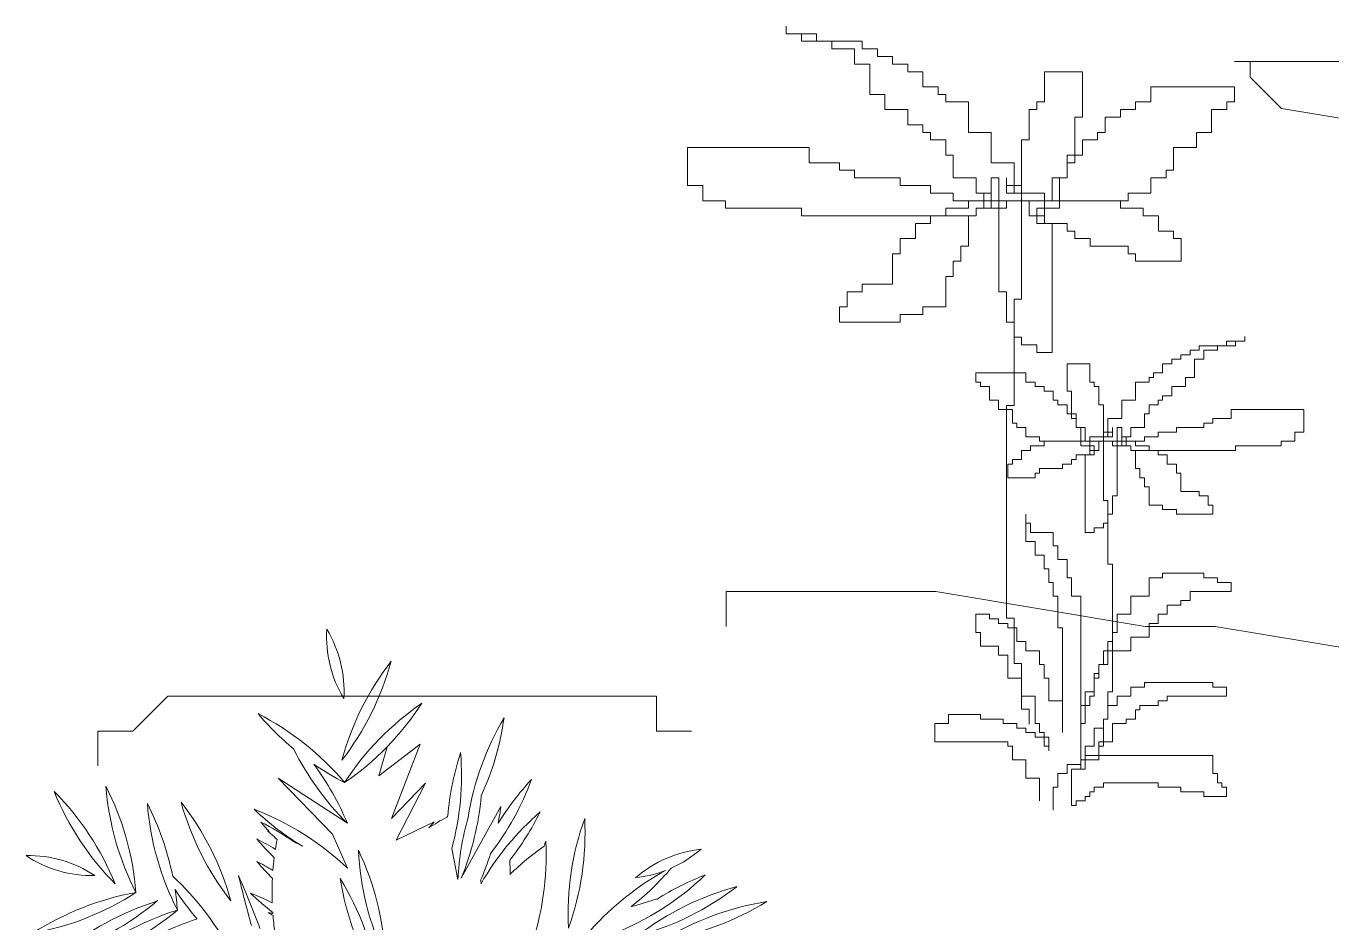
# Model space of a CAD drawing. Header units: millimetres. Extents: x -37049 to 129367, y 25385 to 90033.
# Drawn here: x 21835 to 22648, y 47896 to 48455 of the extents above; entities that cross this region are included whole.
import ezdxf

# ---------------------------------------------------------------- set-up
doc = ezdxf.new("R2010")
doc.units = ezdxf.units.MM
doc.header["$MEASUREMENT"] = 0
doc.layers.add('NCAY', color=3, linetype='Continuous', lineweight=13)
doc.layers.add('NTHAY1', color=61, linetype='Continuous', lineweight=25)

# ---------------------------------------------------------------- blocks, each defined once
blk = doc.blocks.new('A$C65481140')
at = {"layer": 'NCAY', "color": 7}
for p, q in [((857.1, 1259), (857.1, 1268.4)), ((857.1, 1268.4), (857.1, 1259)), ((894.9, 1259), (857.1, 1259)), ((857.1, 1259), (876, 1259)), ((876, 1259), (876, 1249.5)), ((894.9, 1249.5), (894.9, 1259)), ((876, 1249.5), (913.9, 1249.5)), ((951.7, 1249.5), (894.9, 1249.5)), ((913.9, 1249.5), (913.9, 1240.1)), ((913.9, 1240.1), (942.2, 1240.1)), ((942.2, 1240.1), (942.2, 1221.2)), ((951.7, 1240.1), (951.7, 1249.5)), ((970.6, 1240.1), (951.7, 1240.1)), ((970.6, 1230.6), (970.6, 1240.1)), ((942.2, 1221.2), (961.2, 1221.2)), ((961.2, 1221.2), (961.2, 1183.4)), ((989.5, 1230.6), (970.6, 1230.6)), ((989.5, 1221.2), (989.5, 1230.6)), ((1008.5, 1221.2), (989.5, 1221.2)), ((1008.5, 1211.7), (1008.5, 1221.2)), ((1610.4, 1224.5), (1415.4, 1224.5)), ((1415.4, 1224.5), (1434.9, 1224.5)), ((1434.9, 1224.5), (1434.9, 1205)), ((1027.4, 1211.7), (1008.5, 1211.7)), ((1027.4, 1192.9), (1027.4, 1211.7)), ((1226, 1211.7), (1178.7, 1211.7)), ((1178.7, 1211.7), (1178.7, 1174)), ((1226, 1155.1), (1226, 1211.7)), ((1434.9, 1205), (1473.9, 1166)), ((1046.3, 1192.9), (1027.4, 1192.9)), ((1046.3, 1183.4), (1046.3, 1192.9)), ((1311.1, 1192.9), (1311.1, 1174)), ((1415.2, 1192.9), (1311.1, 1192.9)), ((1415.2, 1174), (1415.2, 1192.9)), ((961.2, 1183.4), (980.1, 1183.4)), ((980.1, 1183.4), (980.1, 1164.5)), ((1055.8, 1183.4), (1046.3, 1183.4)), ((1055.8, 1174), (1055.8, 1183.4)), ((1084.1, 1174), (1055.8, 1174)), ((1084.1, 1136.2), (1084.1, 1174)), ((1178.7, 1174), (1169.3, 1174)), ((1169.3, 1174), (1169.3, 1164.5)), ((1311.1, 1174), (1292.2, 1174)), ((1292.2, 1174), (1292.2, 1164.5)), ((1405.7, 1164.5), (1405.7, 1174)), ((1405.7, 1174), (1415.2, 1174)), ((980.1, 1164.5), (1008.5, 1164.5)), ((1008.5, 1164.5), (1008.5, 1145.6)), ((1169.3, 1164.5), (1159.8, 1164.5)), ((1159.8, 1164.5), (1159.8, 1126.7)), ((1216.6, 1098.4), (1216.6, 1155.1)), ((1216.6, 1155.1), (1226, 1155.1)), ((1273.3, 1155.1), (1254.4, 1155.1)), ((1254.4, 1155.1), (1254.4, 1136.2)), ((1292.2, 1164.5), (1273.3, 1164.5)), ((1273.3, 1164.5), (1273.3, 1155.1)), ((1386.8, 1136.2), (1386.8, 1164.5)), ((1386.8, 1164.5), (1405.7, 1164.5)), ((1473.9, 1166), (1590.9, 1146.5)), ((1008.5, 1145.6), (1027.4, 1145.6)), ((1027.4, 1145.6), (1027.4, 1136.2)), ((1027.4, 1136.2), (1036.8, 1136.2)), ((1036.8, 1136.2), (1036.8, 1126.7)), ((1036.8, 1126.7), (1055.8, 1126.7)), ((1055.8, 1126.7), (1055.8, 1107.8)), ((1112.5, 1136.2), (1084.1, 1136.2)), ((1112.5, 1098.4), (1112.5, 1136.2)), ((1159.8, 1126.7), (1150.3, 1126.7)), ((1150.3, 1126.7), (1150.3, 928.3)), ((1244.9, 1126.7), (1226, 1126.7)), ((1226, 1126.7), (1226, 1107.8)), ((1254.4, 1136.2), (1244.9, 1136.2)), ((1244.9, 1136.2), (1244.9, 1126.7)), ((1367.9, 1117.3), (1367.9, 1136.2)), ((1367.9, 1136.2), (1386.8, 1136.2)), ((885.5, 1117.3), (734.1, 1117.3)), ((734.1, 1117.3), (734.1, 1070)), ((885.5, 1098.4), (885.5, 1117.3)), ((1055.8, 1107.8), (1065.2, 1107.8)), ((1065.2, 1107.8), (1065.2, 1079.5)), ((1226, 1107.8), (1207.1, 1107.8)), ((1207.1, 1107.8), (1207.1, 1079.5)), ((1339.5, 1088.9), (1339.5, 1117.3)), ((1339.5, 1117.3), (1367.9, 1117.3)), ((923.3, 1098.4), (885.5, 1098.4)), ((923.3, 1088.9), (923.3, 1098.4)), ((1140.9, 1098.4), (1112.5, 1098.4)), ((1140.9, 1060.6), (1140.9, 1098.4)), ((1207.1, 1079.5), (1207.1, 1098.4)), ((1207.1, 1098.4), (1216.6, 1098.4)), ((942.2, 1088.9), (923.3, 1088.9)), ((942.2, 1079.5), (942.2, 1088.9)), ((999, 1079.5), (942.2, 1079.5)), ((999, 1070), (999, 1079.5)), ((1065.2, 1079.5), (1093.6, 1079.5)), ((1093.6, 1079.5), (1093.6, 1060.6)), ((1112.5, 1060.6), (1112.5, 1079.5)), ((1112.5, 1079.5), (1122, 1079.5)), ((1122, 1079.5), (1122, 937.8)), ((1131.4, 1060.6), (1131.4, 1079.5)), ((1131.4, 1079.5), (1131.4, 1070)), ((1207.1, 1079.5), (1188.2, 1079.5)), ((1188.2, 1079.5), (1188.2, 1051.1)), ((1197.6, 1041.7), (1197.6, 1079.5)), ((1197.6, 1079.5), (1207.1, 1079.5)), ((1311.1, 1060.6), (1311.1, 1079.5)), ((1311.1, 1079.5), (1330.1, 1079.5)), ((1330.1, 1079.5), (1330.1, 1088.9)), ((1330.1, 1088.9), (1339.5, 1088.9)), ((734.1, 1070), (753.1, 1070)), ((753.1, 1070), (753.1, 1051.1)), ((1036.8, 1070), (999, 1070)), ((1036.8, 1060.6), (1036.8, 1070)), ((1065.2, 1060.6), (1036.8, 1060.6)), ((1065.2, 1051.1), (1065.2, 1060.6)), ((1093.6, 1060.6), (1112.5, 1060.6)), ((1103, 1041.7), (1103, 1060.6)), ((1103, 1060.6), (1112.5, 1060.6)), ((1112.5, 1060.6), (1112.5, 1051.1)), ((1131.4, 1070), (1150.3, 1070)), ((1150.3, 1060.6), (1131.4, 1060.6)), ((1150.3, 1070), (1150.3, 1060.6)), ((1150.3, 1051.1), (1150.3, 1060.6)), ((1150.3, 1060.6), (1178.7, 1060.6)), ((1178.7, 1060.6), (1178.7, 1022.8)), ((1282.8, 1051.1), (1282.8, 1060.6)), ((1282.8, 1060.6), (1311.1, 1060.6)), ((753.1, 1051.1), (781.4, 1051.1)), ((781.4, 1051.1), (781.4, 1041.7)), ((781.4, 1041.7), (876, 1041.7)), ((876, 1041.7), (876, 1032.2)), ((1084.1, 1041.7), (1055.8, 1041.7)), ((1055.8, 1041.7), (1055.8, 1032.2)), ((1103, 1051.1), (1065.2, 1051.1)), ((1150.3, 1051.1), (1084.1, 1051.1)), ((1084.1, 1051.1), (1084.1, 1041.7)), ((1093.6, 1041.7), (1112.5, 1041.7)), ((1093.6, 1041.7), (1103, 1041.7)), ((1093.6, 1032.2), (1093.6, 1041.7)), ((1093.6, 1032.2), (1093.6, 1041.7)), ((1103, 1041.7), (1103, 1051.1)), ((1131.4, 1041.7), (1103, 1041.7)), ((1112.5, 1051.1), (1131.4, 1051.1)), ((1112.5, 1041.7), (1112.5, 1051.1)), ((1112.5, 1051.1), (1150.3, 1051.1)), ((1131.4, 1051.1), (1131.4, 1041.7)), ((1273.3, 1051.1), (1150.3, 1051.1)), ((1150.3, 1051.1), (1282.8, 1051.1)), ((1159.8, 1051.1), (1150.3, 1051.1)), ((1159.8, 1032.2), (1159.8, 1051.1)), ((1178.7, 1041.7), (1169.3, 1041.7)), ((1169.3, 1041.7), (1169.3, 1022.8)), ((1188.2, 1051.1), (1178.7, 1051.1)), ((1178.7, 1051.1), (1178.7, 1041.7)), ((1178.7, 1041.7), (1197.6, 1041.7)), ((1178.7, 1032.2), (1178.7, 1041.7)), ((1273.3, 1041.7), (1273.3, 1051.1)), ((1301.7, 1041.7), (1273.3, 1041.7)), ((1301.7, 1032.2), (1301.7, 1041.7)), ((876, 1032.2), (1093.6, 1032.2)), ((1055.8, 1032.2), (1036.8, 1032.2)), ((1036.8, 1032.2), (1036.8, 1022.8)), ((1084.1, 994.5), (1084.1, 1032.2)), ((1084.1, 1032.2), (1093.6, 1032.2)), ((1169.3, 1032.2), (1159.8, 1032.2)), ((1169.3, 1022.8), (1169.3, 1032.2)), ((1169.3, 1022.8), (1169.3, 1032.2)), ((1169.3, 1032.2), (1178.7, 1032.2)), ((1320.6, 1032.2), (1301.7, 1032.2)), ((1320.6, 1013.3), (1320.6, 1032.2)), ((1036.8, 1022.8), (1017.9, 1022.8)), ((1017.9, 1022.8), (1017.9, 1003.9)), ((1188.2, 1022.8), (1169.3, 1022.8)), ((1178.7, 1022.8), (1207.1, 1022.8)), ((1188.2, 862.2), (1188.2, 1022.8)), ((1207.1, 1022.8), (1207.1, 1013.3)), ((1207.1, 1013.3), (1216.6, 1013.3)), ((1216.6, 1013.3), (1216.6, 1003.9)), ((1339.5, 1013.3), (1320.6, 1013.3)), ((1339.5, 1003.9), (1339.5, 1013.3)), ((1017.9, 1003.9), (999, 1003.9)), ((999, 1003.9), (999, 985)), ((1074.7, 975.6), (1074.7, 994.5)), ((1074.7, 994.5), (1084.1, 994.5)), ((1216.6, 1003.9), (1235.5, 1003.9)), ((1235.5, 1003.9), (1235.5, 994.5)), ((1235.5, 994.5), (1282.8, 994.5)), ((1282.8, 994.5), (1282.8, 985)), ((1349, 1003.9), (1339.5, 1003.9)), ((1349, 975.6), (1349, 1003.9)), ((999, 985), (989.5, 985)), ((989.5, 985), (989.5, 947.2)), ((1282.8, 985), (1292.2, 985)), ((1292.2, 985), (1292.2, 975.6)), ((1065.2, 956.7), (1065.2, 975.6)), ((1065.2, 975.6), (1074.7, 975.6)), ((1292.2, 975.6), (1349, 975.6)), ((951.7, 947.2), (951.7, 937.8)), ((989.5, 947.2), (951.7, 947.2)), ((1055.8, 918.9), (1055.8, 956.7)), ((1055.8, 956.7), (1065.2, 956.7)), ((951.7, 937.8), (932.8, 937.8)), ((932.8, 937.8), (932.8, 918.9)), ((1122, 937.8), (1131.4, 937.8)), ((1131.4, 937.8), (1131.4, 900)), ((1150.3, 928.3), (1140.9, 928.3)), ((1140.9, 928.3), (1140.9, 796.1)), ((932.8, 918.9), (923.3, 918.9)), ((923.3, 918.9), (923.3, 900)), ((1027.4, 909.4), (1027.4, 918.9)), ((1027.4, 918.9), (1055.8, 918.9)), ((923.3, 900), (999, 900)), ((999, 900), (999, 909.4)), ((999, 909.4), (1027.4, 909.4)), ((1131.4, 900), (1140.9, 900)), ((1140.9, 900), (1140.9, 881.1)), ((1140.9, 881.1), (1150.3, 881.1)), ((1150.3, 881.1), (1150.3, 871.6)), ((1428.1, 876.3), (1428.1, 881.9)), ((1428.1, 881.9), (1428.1, 876.3)), ((1150.3, 871.6), (1169.3, 871.6)), ((1169.3, 871.6), (1169.3, 862.2)), ((1169.3, 862.2), (1188.2, 862.2)), ((1360, 859.3), (1360, 864.9)), ((1360, 864.9), (1371.3, 864.9)), ((1371.3, 864.9), (1371.3, 870.6)), ((1371.3, 870.6), (1405.4, 870.6)), ((1394.1, 864.9), (1377, 864.9)), ((1377, 864.9), (1377, 853.6)), ((1394.1, 870.6), (1394.1, 864.9)), ((1416.8, 870.6), (1394.1, 870.6)), ((1405.4, 870.6), (1405.4, 876.3)), ((1405.4, 876.3), (1428.1, 876.3)), ((1428.1, 876.3), (1416.8, 876.3)), ((1416.8, 876.3), (1416.8, 870.6)), ((1206.8, 813.9), (1206.8, 847.9)), ((1206.8, 847.9), (1235.1, 847.9)), ((1235.1, 847.9), (1235.1, 825.3)), ((1325.9, 836.6), (1325.9, 847.9)), ((1325.9, 847.9), (1337.3, 847.9)), ((1337.3, 847.9), (1337.3, 853.6)), ((1337.3, 853.6), (1348.6, 853.6)), ((1348.6, 859.3), (1360, 859.3)), ((1348.6, 853.6), (1348.6, 859.3)), ((1377, 853.6), (1365.7, 853.6)), ((1365.7, 853.6), (1365.7, 830.9)), ((1093.3, 836.6), (1155.7, 836.6)), ((1093.3, 825.3), (1093.3, 836.6)), ((1155.7, 836.6), (1155.7, 825.3)), ((1308.9, 825.3), (1308.9, 830.9)), ((1308.9, 830.9), (1314.6, 830.9)), ((1314.6, 830.9), (1314.6, 836.6)), ((1314.6, 836.6), (1325.9, 836.6)), ((1365.7, 830.9), (1354.3, 830.9)), ((1354.3, 830.9), (1354.3, 819.6)), ((1098.9, 825.3), (1093.3, 825.3)), ((1098.9, 819.6), (1098.9, 825.3)), ((1110.3, 819.6), (1098.9, 819.6)), ((1110.3, 802.6), (1110.3, 819.6)), ((1155.7, 825.3), (1167, 825.3)), ((1167, 825.3), (1167, 819.6)), ((1167, 819.6), (1178.4, 819.6)), ((1178.4, 819.6), (1178.4, 813.9)), ((1178.4, 813.9), (1189.7, 813.9)), ((1189.7, 813.9), (1189.7, 802.6)), ((1212.4, 813.9), (1206.8, 813.9)), ((1212.4, 779.9), (1212.4, 813.9)), ((1235.1, 825.3), (1240.8, 825.3)), ((1240.8, 825.3), (1240.8, 819.6)), ((1240.8, 819.6), (1246.5, 819.6)), ((1246.5, 819.6), (1246.5, 796.9)), ((1291.9, 802.6), (1291.9, 825.3)), ((1291.9, 825.3), (1308.9, 825.3)), ((1354.3, 819.6), (1337.3, 819.6)), ((1337.3, 819.6), (1337.3, 808.3)), ((1121.6, 802.6), (1110.3, 802.6)), ((1121.6, 791.3), (1121.6, 802.6)), ((1189.7, 802.6), (1195.4, 802.6)), ((1195.4, 802.6), (1195.4, 796.9)), ((1195.4, 796.9), (1206.8, 796.9)), ((1206.8, 796.9), (1206.8, 785.6)), ((1246.5, 796.9), (1252.2, 796.9)), ((1252.2, 796.9), (1252.2, 677.9)), ((1274.9, 779.9), (1274.9, 802.6)), ((1274.9, 802.6), (1291.9, 802.6)), ((1308.9, 796.9), (1308.9, 785.6)), ((1320.3, 796.9), (1308.9, 796.9)), ((1325.9, 802.6), (1320.3, 802.6)), ((1320.3, 802.6), (1320.3, 796.9)), ((1337.3, 808.3), (1325.9, 808.3)), ((1325.9, 808.3), (1325.9, 802.6)), ((1138.7, 791.3), (1121.6, 791.3)), ((1131.4, 796.1), (1131.4, 531.5)), ((1140.9, 796.1), (1131.4, 796.1)), ((1138.7, 774.2), (1138.7, 791.3)), ((1206.8, 785.6), (1218.1, 785.6)), ((1218.1, 785.6), (1218.1, 768.6)), ((1308.9, 785.6), (1303.2, 785.6)), ((1303.2, 785.6), (1303.2, 768.6)), ((1411.1, 779.9), (1411.1, 791.3)), ((1411.1, 791.3), (1501.9, 791.3)), ((1501.9, 791.3), (1501.9, 762.9)), ((1144.3, 774.2), (1138.7, 774.2)), ((1144.3, 768.6), (1144.3, 774.2)), ((1155.7, 768.6), (1144.3, 768.6)), ((1155.7, 757.2), (1155.7, 768.6)), ((1218.1, 779.9), (1212.4, 779.9)), ((1218.1, 768.6), (1218.1, 779.9)), ((1218.1, 768.6), (1229.5, 768.6)), ((1223.8, 768.6), (1218.1, 768.6)), ((1223.8, 745.9), (1223.8, 768.6)), ((1229.5, 768.6), (1229.5, 751.6)), ((1257.8, 757.2), (1257.8, 779.9)), ((1257.8, 779.9), (1274.9, 779.9)), ((1263.5, 757.2), (1263.5, 768.6)), ((1263.5, 768.6), (1263.5, 762.9)), ((1274.9, 768.6), (1269.2, 768.6)), ((1269.2, 768.6), (1269.2, 683.5)), ((1274.9, 757.2), (1274.9, 768.6)), ((1303.2, 768.6), (1286.2, 768.6)), ((1286.2, 768.6), (1286.2, 757.2)), ((1343, 762.9), (1343, 768.6)), ((1343, 768.6), (1377, 768.6)), ((1377, 768.6), (1377, 774.2)), ((1377, 774.2), (1388.4, 774.2)), ((1388.4, 774.2), (1388.4, 779.9)), ((1388.4, 779.9), (1411.1, 779.9)), ((1172.7, 757.2), (1155.7, 757.2)), ((1172.7, 751.6), (1172.7, 757.2)), ((1252.2, 751.6), (1172.7, 751.6)), ((1178.4, 751.6), (1252.2, 751.6)), ((1178.4, 745.9), (1178.4, 751.6)), ((1229.5, 751.6), (1235.1, 751.6)), ((1252.2, 757.2), (1235.1, 757.2)), ((1235.1, 757.2), (1235.1, 734.6)), ((1235.1, 751.6), (1235.1, 745.9)), ((1246.5, 740.2), (1246.5, 751.6)), ((1246.5, 751.6), (1252.2, 751.6)), ((1263.5, 762.9), (1252.2, 762.9)), ((1252.2, 762.9), (1252.2, 757.2)), ((1252.2, 751.6), (1252.2, 757.2)), ((1252.2, 757.2), (1263.5, 757.2)), ((1274.9, 751.6), (1252.2, 751.6)), ((1252.2, 751.6), (1291.9, 751.6)), ((1274.9, 751.6), (1263.5, 751.6)), ((1263.5, 751.6), (1263.5, 745.9)), ((1286.2, 757.2), (1274.9, 757.2)), ((1274.9, 757.2), (1274.9, 751.6)), ((1280.5, 757.2), (1274.9, 757.2)), ((1274.9, 745.9), (1274.9, 751.6)), ((1280.5, 745.9), (1280.5, 757.2)), ((1280.5, 745.9), (1280.5, 751.6)), ((1280.5, 751.6), (1303.2, 751.6)), ((1291.9, 751.6), (1291.9, 745.9)), ((1303.2, 751.6), (1303.2, 757.2)), ((1303.2, 757.2), (1320.3, 757.2)), ((1320.3, 757.2), (1320.3, 762.9)), ((1320.3, 762.9), (1343, 762.9)), ((1490.5, 751.6), (1473.5, 751.6)), ((1473.5, 751.6), (1473.5, 745.9)), ((1501.9, 762.9), (1490.5, 762.9)), ((1490.5, 762.9), (1490.5, 751.6)), ((1150, 728.9), (1150, 740.2)), ((1150, 740.2), (1161.4, 740.2)), ((1161.4, 740.2), (1161.4, 745.9)), ((1161.4, 745.9), (1178.4, 745.9)), ((1235.1, 734.6), (1218.1, 734.6)), ((1218.1, 734.6), (1218.1, 728.9)), ((1235.1, 745.9), (1223.8, 745.9)), ((1229.5, 638.2), (1229.5, 734.6)), ((1229.5, 734.6), (1240.8, 734.6)), ((1235.1, 745.9), (1240.8, 745.9)), ((1235.1, 740.2), (1235.1, 745.9)), ((1240.8, 740.2), (1235.1, 740.2)), ((1240.8, 745.9), (1240.8, 734.6)), ((1240.8, 734.6), (1240.8, 740.2)), ((1240.8, 740.2), (1246.5, 740.2)), ((1240.8, 734.6), (1240.8, 740.2)), ((1263.5, 745.9), (1280.5, 745.9)), ((1286.2, 745.9), (1274.9, 745.9)), ((1286.2, 745.9), (1280.5, 745.9)), ((1286.2, 740.2), (1286.2, 745.9)), ((1286.2, 740.2), (1286.2, 745.9)), ((1291.9, 740.2), (1286.2, 740.2)), ((1416.8, 740.2), (1286.2, 740.2)), ((1291.9, 745.9), (1308.9, 745.9)), ((1291.9, 717.6), (1291.9, 740.2)), ((1308.9, 745.9), (1308.9, 740.2)), ((1308.9, 740.2), (1320.3, 740.2)), ((1320.3, 740.2), (1320.3, 734.6)), ((1320.3, 734.6), (1331.6, 734.6)), ((1331.6, 734.6), (1331.6, 723.2)), ((1473.5, 745.9), (1416.8, 745.9)), ((1416.8, 745.9), (1416.8, 740.2)), ((1133, 706.2), (1133, 723.2)), ((1133, 723.2), (1138.7, 723.2)), ((1138.7, 723.2), (1138.7, 728.9)), ((1138.7, 728.9), (1150, 728.9)), ((1201.1, 717.6), (1172.7, 717.6)), ((1172.7, 717.6), (1172.7, 711.9)), ((1212.4, 723.2), (1201.1, 723.2)), ((1201.1, 723.2), (1201.1, 717.6)), ((1218.1, 728.9), (1212.4, 728.9)), ((1212.4, 728.9), (1212.4, 723.2)), ((1297.6, 717.6), (1291.9, 717.6)), ((1297.6, 706.2), (1297.6, 717.6)), ((1331.6, 723.2), (1343, 723.2)), ((1343, 723.2), (1343, 711.9)), ((1167, 706.2), (1133, 706.2)), ((1172.7, 711.9), (1167, 711.9)), ((1167, 711.9), (1167, 706.2)), ((1303.2, 706.2), (1297.6, 706.2)), ((1303.2, 694.9), (1303.2, 706.2)), ((1343, 711.9), (1348.6, 711.9)), ((1348.6, 711.9), (1348.6, 689.2)), ((1269.2, 683.5), (1263.5, 683.5)), ((1263.5, 683.5), (1263.5, 660.9)), ((1308.9, 694.9), (1303.2, 694.9)), ((1308.9, 672.2), (1308.9, 694.9)), ((1348.6, 689.2), (1371.3, 689.2)), ((1371.3, 689.2), (1371.3, 683.5)), ((1371.3, 683.5), (1382.7, 683.5)), ((1382.7, 683.5), (1382.7, 672.2)), ((1252.2, 677.9), (1257.8, 677.9)), ((1257.8, 677.9), (1257.8, 598.5)), ((1325.9, 672.2), (1308.9, 672.2)), ((1325.9, 666.5), (1325.9, 672.2)), ((1382.7, 672.2), (1388.4, 672.2)), ((1388.4, 672.2), (1388.4, 660.9)), ((1155.7, 649.5), (1155.7, 660.9)), ((1155.7, 660.9), (1155.7, 626.9)), ((1263.5, 660.9), (1257.8, 660.9)), ((1257.8, 660.9), (1257.8, 649.5)), ((1343, 666.5), (1325.9, 666.5)), ((1343, 660.9), (1343, 666.5)), ((1388.4, 660.9), (1343, 660.9)), ((1161.4, 649.5), (1155.7, 649.5)), ((1161.4, 638.2), (1161.4, 649.5)), ((1189.7, 638.2), (1161.4, 638.2)), ((1189.7, 621.2), (1189.7, 638.2)), ((1240.8, 638.2), (1229.5, 638.2)), ((1252.2, 643.9), (1240.8, 643.9)), ((1240.8, 643.9), (1240.8, 638.2)), ((1257.8, 649.5), (1252.2, 649.5)), ((1252.2, 649.5), (1252.2, 643.9)), ((1155.7, 626.9), (1167, 626.9)), ((1167, 626.9), (1167, 609.9)), ((1195.4, 621.2), (1189.7, 621.2)), ((1195.4, 604.2), (1195.4, 621.2)), ((1167, 609.9), (1178.4, 609.9)), ((1178.4, 609.9), (1178.4, 592.9)), ((1206.8, 604.2), (1195.4, 604.2)), ((1206.8, 581.5), (1206.8, 604.2)), ((1178.4, 592.9), (1184.1, 592.9)), ((1184.1, 592.9), (1184.1, 575.8)), ((1257.8, 598.5), (1263.5, 598.5)), ((1263.5, 598.5), (1263.5, 439.8)), ((1377, 587.2), (1325.9, 587.2)), ((1325.9, 587.2), (1325.9, 581.5)), ((1377, 581.5), (1377, 587.2)), ((1184.1, 575.8), (1189.7, 575.8)), ((1189.7, 575.8), (1189.7, 558.8)), ((1212.4, 581.5), (1206.8, 581.5)), ((1212.4, 558.8), (1212.4, 581.5)), ((1325.9, 581.5), (1308.9, 581.5)), ((1308.9, 581.5), (1308.9, 558.8)), ((1394.1, 581.5), (1377, 581.5)), ((1394.1, 575.8), (1394.1, 581.5)), ((1411.1, 575.8), (1394.1, 575.8)), ((1411.1, 564.5), (1411.1, 575.8)), ((782.5, 521.1), (782.5, 564.5)), ((782.5, 564.5), (1043.3, 564.5)), ((1043.3, 564.5), (1304.2, 521.1)), ((1189.7, 558.8), (1195.4, 558.8)), ((1195.4, 558.8), (1195.4, 519.2)), ((1223.8, 558.8), (1212.4, 558.8)), ((1223.8, 394.5), (1223.8, 558.8)), ((1308.9, 558.8), (1286.2, 558.8)), ((1286.2, 558.8), (1286.2, 536.2)), ((1348.6, 547.5), (1348.6, 553.2)), ((1348.6, 553.2), (1360, 553.2)), ((1360, 553.2), (1360, 564.5)), ((1360, 564.5), (1411.1, 564.5)), ((1331.6, 536.2), (1331.6, 547.5)), ((1331.6, 547.5), (1348.6, 547.5)), ((1110.3, 536.2), (1093.3, 536.2)), ((1093.3, 536.2), (1093.3, 513.5)), ((1110.3, 530.5), (1110.3, 536.2)), ((1121.6, 530.5), (1110.3, 530.5)), ((1121.6, 524.8), (1121.6, 530.5)), ((1133, 524.8), (1121.6, 524.8)), ((1131.4, 531.5), (1140.9, 531.5)), ((1133, 519.2), (1133, 524.8)), ((1140.9, 531.5), (1140.9, 474.8)), ((1286.2, 536.2), (1269.2, 536.2)), ((1269.2, 536.2), (1269.2, 513.5)), ((1304.2, 521.1), (1391.1, 521.1)), ((1308.9, 507.8), (1308.9, 524.8)), ((1308.9, 524.8), (1320.3, 524.8)), ((1320.3, 524.8), (1320.3, 536.2)), ((1320.3, 536.2), (1331.6, 536.2)), ((1391.1, 521.1), (1652, 477.6)), ((1093.3, 513.5), (1098.9, 513.5)), ((1098.9, 513.5), (1098.9, 496.5)), ((1144.3, 519.2), (1133, 519.2)), ((1144.3, 502.2), (1144.3, 519.2)), ((1195.4, 519.2), (1201.1, 519.2)), ((1201.1, 519.2), (1201.1, 388.8)), ((1269.2, 513.5), (1263.5, 513.5)), ((1263.5, 513.5), (1263.5, 502.2)), ((1286.2, 490.8), (1286.2, 507.8)), ((1286.2, 507.8), (1308.9, 507.8)), ((1098.9, 496.5), (1121.6, 496.5)), ((1121.6, 496.5), (1121.6, 485.2)), ((1155.7, 502.2), (1144.3, 502.2)), ((1155.7, 490.8), (1155.7, 502.2)), ((1172.7, 490.8), (1155.7, 490.8)), ((1172.7, 473.8), (1172.7, 490.8)), ((1257.8, 490.8), (1252.2, 490.8)), ((1252.2, 490.8), (1252.2, 473.8)), ((1263.5, 502.2), (1257.8, 502.2)), ((1257.8, 502.2), (1257.8, 490.8)), ((1257.8, 473.8), (1257.8, 490.8)), ((1257.8, 490.8), (1286.2, 490.8)), ((1121.6, 485.2), (1133, 485.2)), ((1133, 485.2), (1133, 456.8)), ((1140.9, 474.8), (1150.3, 474.8)), ((1150.3, 474.8), (1150.3, 418.2)), ((1178.4, 473.8), (1172.7, 473.8)), ((1178.4, 456.8), (1178.4, 473.8)), ((1246.5, 456.8), (1246.5, 473.8)), ((1246.5, 473.8), (1257.8, 473.8)), ((1252.2, 473.8), (1246.5, 473.8)), ((1246.5, 473.8), (1246.5, 462.5)), ((1133, 456.8), (1150, 456.8)), ((1150, 456.8), (1150, 434.1)), ((1184.1, 456.8), (1178.4, 456.8)), ((1184.1, 428.5), (1184.1, 456.8)), ((1246.5, 462.5), (1240.8, 462.5)), ((1240.8, 462.5), (1240.8, 434.1)), ((1240.8, 439.8), (1240.8, 456.8)), ((1240.8, 456.8), (1246.5, 456.8)), ((1229.5, 422.8), (1229.5, 439.8)), ((1229.5, 439.8), (1240.8, 439.8)), ((1263.5, 439.8), (1257.8, 439.8)), ((1257.8, 439.8), (1257.8, 405.8)), ((1303.2, 445.5), (1286.2, 445.5)), ((1286.2, 445.5), (1286.2, 434.1)), ((1388.4, 451.1), (1303.2, 451.1)), ((1303.2, 451.1), (1303.2, 445.5)), ((1388.4, 445.5), (1388.4, 451.1)), ((1405.4, 445.5), (1388.4, 445.5)), ((1405.4, 434.1), (1405.4, 445.5)), ((43.5, 390.8), (86.9, 434.2)), ((86.9, 434.2), (695.6, 434.2)), ((695.6, 434.2), (695.6, 390.8)), ((1150, 434.1), (1167, 434.1)), ((1167, 434.1), (1167, 400.1)), ((1201.1, 428.5), (1184.1, 428.5)), ((1201.1, 388.8), (1201.1, 428.5)), ((1223.8, 343.4), (1223.8, 422.8)), ((1223.8, 422.8), (1229.5, 422.8)), ((1235.1, 422.8), (1229.5, 422.8)), ((1229.5, 422.8), (1229.5, 400.1)), ((1240.8, 434.1), (1235.1, 434.1)), ((1235.1, 434.1), (1235.1, 422.8)), ((1269.2, 422.8), (1257.8, 422.8)), ((1257.8, 422.8), (1257.8, 405.8)), ((1286.2, 434.1), (1269.2, 434.1)), ((1269.2, 434.1), (1269.2, 422.8)), ((1297.6, 417.1), (1297.6, 422.8)), ((1297.6, 422.8), (1320.3, 422.8)), ((1320.3, 422.8), (1320.3, 428.5)), ((1320.3, 428.5), (1331.6, 428.5)), ((1331.6, 428.5), (1331.6, 434.1)), ((1331.6, 434.1), (1405.4, 434.1)), ((1098.9, 411.5), (1059.2, 411.5)), ((1059.2, 411.5), (1059.2, 400.1)), ((1098.9, 405.8), (1098.9, 411.5)), ((1150.3, 418.2), (1159.8, 418.2)), ((1159.8, 418.2), (1159.8, 399.3)), ((1291.9, 405.8), (1291.9, 417.1)), ((1291.9, 417.1), (1297.6, 417.1)), ((0, 390.8), (43.5, 390.8)), ((0, 347.4), (0, 390.8)), ((695.6, 390.8), (739, 390.8)), ((1059.2, 400.1), (1042.2, 400.1)), ((1042.2, 400.1), (1042.2, 377.4)), ((1127.3, 405.8), (1098.9, 405.8)), ((1127.3, 400.1), (1127.3, 405.8)), ((1144.3, 400.1), (1127.3, 400.1)), ((1144.3, 394.5), (1144.3, 400.1)), ((1155.7, 394.5), (1144.3, 394.5)), ((1155.7, 388.8), (1155.7, 394.5)), ((1167, 400.1), (1172.7, 400.1)), ((1172.7, 400.1), (1172.7, 388.8)), ((1229.5, 400.1), (1223.8, 400.1)), ((1223.8, 400.1), (1223.8, 394.5)), ((1252.2, 394.5), (1240.8, 394.5)), ((1240.8, 394.5), (1240.8, 371.8)), ((1257.8, 405.8), (1252.2, 405.8)), ((1252.2, 405.8), (1252.2, 394.5)), ((1257.8, 405.8), (1252.2, 405.8)), ((1252.2, 405.8), (1252.2, 371.8)), ((1263.5, 377.4), (1263.5, 400.1)), ((1263.5, 400.1), (1280.5, 400.1)), ((1280.5, 400.1), (1280.5, 405.8)), ((1280.5, 405.8), (1291.9, 405.8)), ((1042.2, 377.4), (1133, 377.4)), ((1133, 377.4), (1133, 371.8)), ((1167, 388.8), (1155.7, 388.8)), ((1167, 383.1), (1167, 388.8)), ((1184.1, 383.1), (1167, 383.1)), ((1172.7, 388.8), (1178.4, 388.8)), ((1178.4, 388.8), (1178.4, 371.8)), ((1184.1, 366.1), (1184.1, 383.1)), ((1246.5, 354.8), (1246.5, 377.4)), ((1246.5, 377.4), (1263.5, 377.4)), ((1133, 371.8), (1138.7, 371.8)), ((1138.7, 371.8), (1138.7, 354.8)), ((1178.4, 371.8), (1184.1, 371.8)), ((1184.1, 371.8), (1184.1, 366.1)), ((1240.8, 371.8), (1229.5, 371.8)), ((1229.5, 371.8), (1229.5, 354.8)), ((1229.5, 354.8), (1229.5, 360.4)), ((1229.5, 360.4), (1388.4, 360.4)), ((1252.2, 371.8), (1246.5, 371.8)), ((1246.5, 371.8), (1246.5, 360.4)), ((1388.4, 360.4), (1388.4, 337.8)), ((1138.7, 354.8), (1155.7, 354.8)), ((1155.7, 354.8), (1155.7, 332.1)), ((1206.8, 337.8), (1206.8, 349.1)), ((1206.8, 349.1), (1223.8, 349.1)), ((1212.4, 298.1), (1212.4, 343.4)), ((1212.4, 343.4), (1229.5, 343.4)), ((1223.8, 349.1), (1223.8, 354.8)), ((1223.8, 354.8), (1229.5, 354.8)), ((1229.5, 354.8), (1223.8, 354.8)), ((1223.8, 354.8), (1223.8, 343.4)), ((1229.5, 343.4), (1229.5, 354.8)), ((1229.5, 354.8), (1246.5, 354.8)), ((1155.7, 332.1), (1172.7, 332.1)), ((1172.7, 332.1), (1172.7, 303.8)), ((1195.4, 320.8), (1195.4, 337.8)), ((1195.4, 337.8), (1206.8, 337.8)), ((1320.3, 326.4), (1252.2, 326.4)), ((1252.2, 326.4), (1252.2, 320.8)), ((1320.3, 320.8), (1320.3, 326.4)), ((1388.4, 337.8), (1394.1, 337.8)), ((1394.1, 337.8), (1394.1, 326.4)), ((1394.1, 326.4), (1399.7, 326.4)), ((1399.7, 326.4), (1399.7, 320.8)), ((1189.7, 292.4), (1189.7, 320.8)), ((1189.7, 320.8), (1195.4, 320.8)), ((1235.1, 309.4), (1229.5, 309.4)), ((1229.5, 309.4), (1229.5, 303.8)), ((1240.8, 315.1), (1235.1, 315.1)), ((1235.1, 315.1), (1235.1, 309.4)), ((1252.2, 320.8), (1240.8, 320.8)), ((1240.8, 320.8), (1240.8, 315.1)), ((1348.6, 320.8), (1320.3, 320.8)), ((1348.6, 315.1), (1348.6, 320.8)), ((1377, 315.1), (1348.6, 315.1)), ((1377, 309.4), (1377, 315.1)), ((1405.4, 309.4), (1377, 309.4)), ((1399.7, 320.8), (1405.4, 320.8)), ((1405.4, 320.8), (1405.4, 309.4)), ((1189.7, 298.1), (1189.7, 292.4)), ((1218.1, 298.1), (1212.4, 298.1)), ((1229.5, 303.8), (1218.1, 303.8)), ((1218.1, 303.8), (1218.1, 298.1))]:
    blk.add_line(p, q, dxfattribs=at)
blk = doc.blocks.new('A$C4EE532FF')
at = {"layer": 'NCAY', "ltscale": 0.7}
for p, q in [((892.2, 2060.6), (827.9, 2011.5)), ((827.9, 2011.5), (840.8, 2056.7)), ((847.8, 1945), (892.2, 2060.6)), ((671.4, 2008), (755.5, 1920.5)), ((778.9, 1937.6), (671.4, 2008)), ((900.3, 1999.9), (847.8, 1945)), ((854.8, 1911.2), (900.3, 1999.9)), ((1017.9, 1963.5), (956, 1851.9)), ((913.8, 1939.9), (854.8, 1911.2)), ((755.5, 1920.5), (779.3, 1867.8)), ((951, 1850.1), (941.5, 1898.1)), ((987, 1843.5), (986.4, 1849.1))]:
    blk.add_line(p, q, dxfattribs=at)
at = {"layer": 'NCAY', "ltscale": 0.25, "extrusion": (0, 0, -1)}
for centre, major_axis, start_param, end_param in [((932.3, 2228), (185.8, 0), 2.596447, 3.204422), ((588, 2143.2), (-185.8, 0), 2.596108, 3.204083), ((423.3, 2305), (-439.2, 0.1), 3.406992, 3.801551), ((1194.1, 1920.4), (439.2, 0.2), 3.407561, 3.80212), ((526.1, 2363), (439.2, 0), 0.574718, 0.969277), ((1143.3, 1762.2), (439.2, 0), 3.71631, 4.11087), ((439, 1717.6), (-439.2, 0.7), 2.044245, 2.438804), ((975.5, 2391.5), (439.2, 1.7), 2.266836, 2.444309), ((1400.6, 1877.6), (439.2, 0), 3.299126, 3.676942), ((588, 2163.3), (439.2, 0), 0.140772, 0.429581), ((1088.3, 2249.3), (439.2, 0.4), 2.353544, 2.680235), ((1372.8, 1911.6), (439.2, 0.1), 3.227256, 3.456418), ((517.4, 2012.4), (-439.2, 0.1), 3.061437, 3.404575), ((975.5, 2391.5), (439.2, 5.6), 2.058577, 2.185218), ((373.4, 1768.8), (-439.2, 1.2), 2.503605, 2.744475), ((11.9, 1795.5), (-439.2, 0), 2.66899, 3.06355), ((840.8, 2029.7), (-439.2, 0.1), -0.472847, -0.078288), ((653.7, 2158.3), (-439.2, 0.6), 3.494491, 3.796733), ((1387.4, 1707), (439.2, 2), 3.699279, 3.89482), ((10.8, 1677.5), (-439.2, 0.4), 2.358975, 2.753534), ((729.2, 2152.7), (-439.2, 0.4), -0.782622, -0.388063), ((549.8, 2018.9), (439.2, 0.1), 0.087903, 0.390193), ((905.4, 2002.5), (439.2, 0), 2.669119, 3.063678), ((76.5, 1768.4), (439.2, 0.4), -0.471629, -0.197852), ((174.1, 1699.9), (439.2, 0.4), -0.663294, -0.268735), ((943.3, 2087.6), (-439.2, 0.2), -0.66458, -0.270021), ((935.6, 2278.2), (439.2, 1.3), 2.116243, 2.331958), ((477.4, 1548.8), (-439.2, 0.4), 1.933506, 2.327883), ((1367.2, 1623.8), (-439.2, 0.2), 0.523508, 0.855074), ((582.6, 2021.9), (439.2, 1), 0.135621, 0.19492), ((685.8, 2150.6), (439.2, 0.3), 0.461589, 0.664687), ((979.2, 2223.6), (310.6, 310.6), 3.179539, 3.223536), ((444.3, 1548.5), (-439.2, 3.1), 2.036408, 2.17205), ((1144.4, 1561.8), (439.2, 5.9), 4.150577, 4.225527), ((578, 2222.9), (310.6, 310.6), 1.48554, 1.514413), ((591.2, 2222), (310.6, 310.6), 1.456103, 1.461373), ((1389.6, 1827.6), (-439.2, 0.2), 0.050863, 0.273797), ((1561.8, 1796.9), (439.2, 0), 3.090887, 3.485446), ((709.7, 1922.6), (439.2, 0), -0.050765, 0.343795), ((972.8, 2197.3), (-439.1, 7.9), -0.812569, -0.721491), ((437.9, 1522.2), (439.2, 2.6), -1.092153, -1.016343), ((951.4, 2249.7), (-310.6, 310.6), 4.637589, 4.668825), ((505.2, 1513), (-310.6, 310.6), 1.132673, 1.138589), ((979.2, 2223.6), (-310.6, 310.6), 4.709638, 4.72451), ((1100.9, 1829.8), (-310.6, 310.6), 5.651151, 5.686456), ((505.2, 1513), (-310.6, 310.6), 1.233122, 1.267526), ((399.3, 1707.5), (439.2, 0), -0.443286, -0.048727), ((1234.7, 1917.3), (-439.2, 0), -0.443428, -0.048868), ((1338.3, 1543.1), (-439.2, 4.3), 0.789255, 0.946425), ((649.1, 1887.4), (439.2, 0), -0.05076, 0.335811), ((1501.3, 1761.6), (310.6, 310.6), 4.252072, 4.270733), ((1349.5, 1712.6), (-185.8, 0), 0.855635, 1.46361), ((1207.8, 2037.7), (185.8, 0.3), 0.857272, 1.155315), ((282.8, 1701.5), (185.8, 0.1), 4.691036, 5.299011), ((381.6, 2042), (185.8, 0.1), 1.549403, 2.157378), ((972.9, 2162.3), (439.2, 0.2), 2.356832, 2.438582), ((438, 1487.2), (-438.2, 28.9), 1.97765, 2.043037), ((1100.9, 1829.8), (310.6, 310.6), 4.005518, 4.050432), ((582.6, 2021.9), (-439.2, 1.1), 3.443445, 3.543547), ((592.9, 1862.2), (-310.6, 310.6), 2.315645, 2.366013), ((209.1, 1532.4), (439.2, 0.2), -0.824851, -0.496406), ((2936.1, 2409.9), (-2391.5, 1.7), -0.267955, -0.234303), ((-1590.9, 919.6), (-2391.5, 2.2), 2.738229, 2.775398), ((1100.9, 1829.8), (-439.2, 0), -0.036184, 0.049905), ((393.4, 1622), (-439.2, 0), 2.591428, 2.985988), ((1201.7, 1919.6), (-439.2, 0.2), -0.550461, -0.155901), ((1486.1, 1479.5), (-439.2, 0.5), 0.726144, 1.065692), ((1031.9, 2174.2), (439.2, 0.2), 0.807161, 1.195982), ((948.9, 2152.8), (439.2, 1.1), 0.708712, 0.905728), ((1207.8, 2037.7), (-185.8, 0.1), 4.347745, 4.60481), ((1494.3, 1447.5), (439.2, 0.3), 4.153532, 4.34359), ((212, 2199), (439.2, 0.8), 1.000409, 1.394969), ((527.3, 1397.5), (-439.2, 0.5), 0.997623, 1.392182), ((878.7, 2074.2), (-439.2, 2.3), -0.713225, -0.582209), ((76.5, 1768.4), (-439.2, 1.5), 2.986782, 3.060109), ((1499, 1414.8), (439.2, 0), 4.055205, 4.449765), ((1116.7, 2186.6), (439.2, 0), 0.913568, 1.308128), ((199.1, 2152.1), (-439.2, 0.6), 4.007062, 4.405704), ((614.1, 1397.3), (439.2, 0.1), 4.012645, 4.41144), ((847.9, 2062.5), (310.6, 310.6), 3.333242, 3.334896), ((932.6, 2145.4), (-439.1, 9.9), -0.932078, -0.827372), ((468.7, 1419.6), (439, 13.1), -1.169526, -1.085114), ((596, 4016.1), (-2294.2, 57.5), 4.393261, 4.411582), ((1500.3, 1381.8), (439.2, 0), 4.161868, 4.556428), ((1202.3, 2190), (439.2, 0.4), 1.021229, 1.415788), ((231.4, 2138.5), (-439.2, 0.4), 4.011592, 4.406152), ((646.4, 1383.7), (-439.2, 0.2), 0.870481, 1.26504), ((900.5, 2163.4), (-310.6, 310.6), 4.497864, 4.51738), ((570.6, 1367.7), (-310.6, 310.6), 0.981228, 0.997292), ((1100.9, 1829.8), (310.6, 310.6), 3.852379, 3.856272), ((1100.9, 1829.8), (-439.2, 0), -0.148742, -0.082167), ((678.6, 1370.2), (-439.2, 4.8), 1.102185, 1.250998)]:
    blk.add_ellipse(centre, major_axis=major_axis, ratio=1, start_param=start_param, end_param=end_param, dxfattribs=at)
blk = doc.blocks.new('A$C79277FF5')
at = {"layer": 'NTHAY1', "xscale": 0.3999999999068677, "yscale": 0.3999999999068677, "zscale": 0.4}
blk.add_blockref('A$C4EE532FF', (132.91, 500), dxfattribs=at)

msp = doc.modelspace()

# ---------------------------------------------------------------- block references
at = {"layer": 'NCAY', "ltscale": 30, "xscale": 0.5, "yscale": 0.5, "zscale": 0.5}
msp.add_blockref('A$C65481140', (21879.93, 47820.37), dxfattribs=at)
at = {"layer": 'NTHAY1', "ltscale": 100, "rotation": 359.9999999999985}
msp.add_blockref('A$C79277FF5', (21590.76, 46683.33), dxfattribs=at)

doc.saveas('drawing.dxf')
